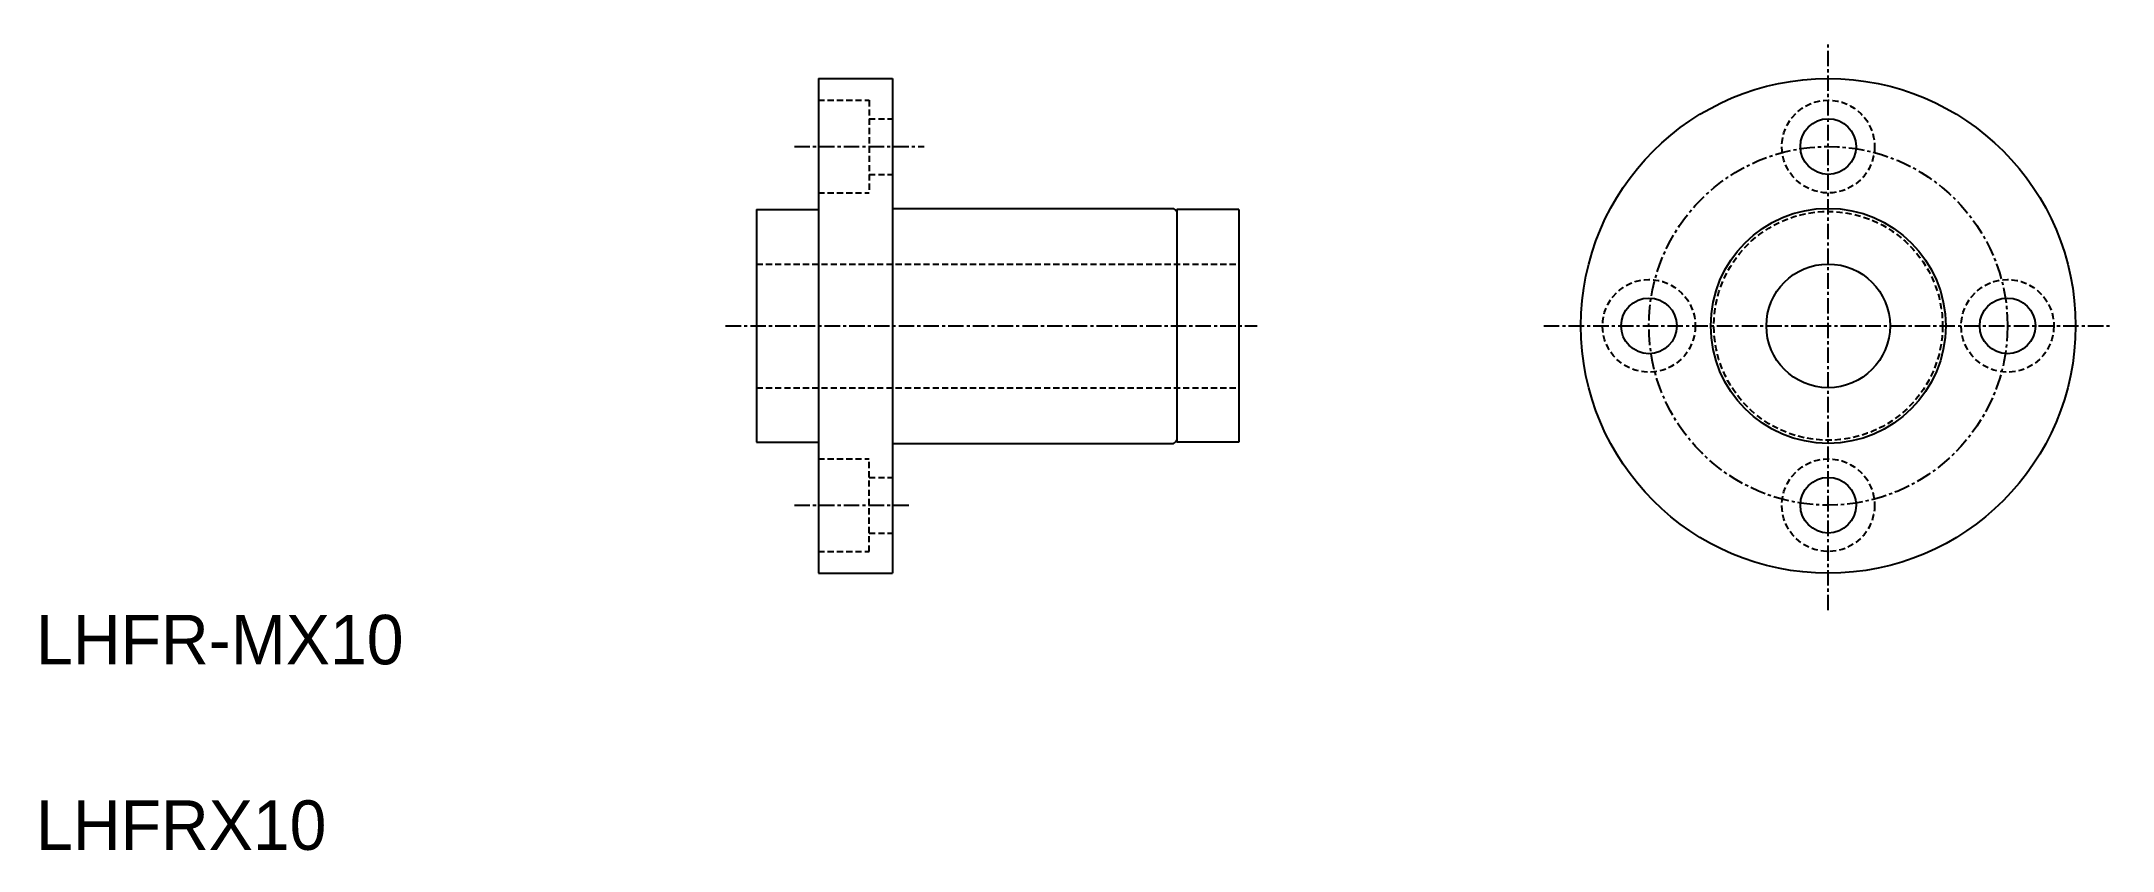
# Model space of a CAD drawing. Extents: x 221 to 388, y 158 to 224.
import ezdxf

# ---------------------------------------------------------------- set-up
doc = ezdxf.new("R2010")
doc.units = 0
doc.linetypes.add('CENTER', pattern=[2, 1.25, -0.25, 0.25, -0.25])
doc.linetypes.add('DASHED', pattern=[0.75, 0.5, -0.25])
doc.layers.get('0').update_dxf_attribs({"linetype": 'CONTINUOUS'})
doc.layers.add('CENTER', color=1, linetype='CENTER')

msp = doc.modelspace()

# ---------------------------------------------------------------- linework, layer by layer
at = {"color": 7, "linetype": 'CONTINUOUS'}
for p, q in [((283.6, 220.74), (289.6, 220.74)), ((283.6, 220.74), (283.6, 180.74)), ((289.6, 220.74), (289.6, 180.74)), ((278.6, 210.14), (283.6, 210.14)), ((278.6, 210.14), (278.6, 191.34)), ((289.6, 210.24), (312.31, 210.24)), ((317.6, 210.14), (312.6, 210.14)), ((312.6, 210.14), (312.6, 191.34)), ((317.6, 210.14), (317.6, 191.34)), ((278.6, 191.34), (283.6, 191.34)), ((289.6, 191.24), (312.31, 191.24)), ((317.6, 191.34), (312.6, 191.34)), ((283.6, 180.74), (289.6, 180.74))]:
    msp.add_line(p, q, dxfattribs=at)
at = {"color": 3, "linetype": 'DASHED'}
for p, q in [((283.6, 218.99), (287.7, 218.99)), ((287.7, 218.99), (287.7, 211.49)), ((287.7, 217.49), (289.6, 217.49)), ((287.7, 212.99), (289.6, 212.99)), ((283.6, 211.49), (287.7, 211.49)), ((278.6, 205.74), (317.6, 205.74)), ((278.6, 195.74), (317.6, 195.74)), ((283.6, 189.99), (287.7, 189.99)), ((287.7, 182.49), (287.7, 189.99)), ((287.7, 188.49), (289.6, 188.49)), ((287.7, 183.99), (289.6, 183.99)), ((283.6, 182.49), (287.7, 182.49))]:
    msp.add_line(p, q, dxfattribs=at)
at = {"color": 7, "linetype": 'CONTINUOUS'}
for centre, radius in [((365.27, 200.74), 20), ((365.27, 215.24), 2.25), ((365.27, 200.74), 9.5), ((365.27, 200.74), 5), ((350.77, 200.74), 2.25), ((379.77, 200.74), 2.25), ((365.27, 186.24), 2.25)]:
    msp.add_circle(centre, radius, dxfattribs=at)
at = {"color": 3, "linetype": 'DASHED'}
for centre, radius in [((365.27, 215.24), 3.75), ((365.27, 200.74), 9.25), ((350.77, 200.74), 3.75), ((379.77, 200.74), 3.75), ((365.27, 186.24), 3.75)]:
    msp.add_circle(centre, radius, dxfattribs=at)
at = {"color": 7, "linetype": 'CONTINUOUS'}
for centre, start, end in [((311.85, 209.46), 33.5573, 59.4416), ((311.85, 192.01), 300.5584, 326.4427)]:
    msp.add_arc(centre, 0.9, start, end, dxfattribs=at)
at = {"layer": 'CENTER', "color": 1, "linetype": 'CENTER'}
for p, q in [((365.27, 177.74), (365.27, 223.74)), ((281.66, 215.24), (292.16, 215.24)), ((276.1, 200.74), (319.1, 200.74)), ((342.27, 200.74), (388.27, 200.74)), ((281.66, 186.24), (291.16, 186.24))]:
    msp.add_line(p, q, dxfattribs=at)
msp.add_circle((365.27, 200.74), 14.5, dxfattribs=at)

# ---------------------------------------------------------------- texts
at = {"color": 7, "linetype": 'CONTINUOUS'}
for s, p in [('LHFR-MX10', (220.33, 173.37)), ('LHFRX10', (220.33, 158.37))]:
    msp.add_text(s, height=4, dxfattribs=at).set_placement(p)

doc.saveas('drawing.dxf')
